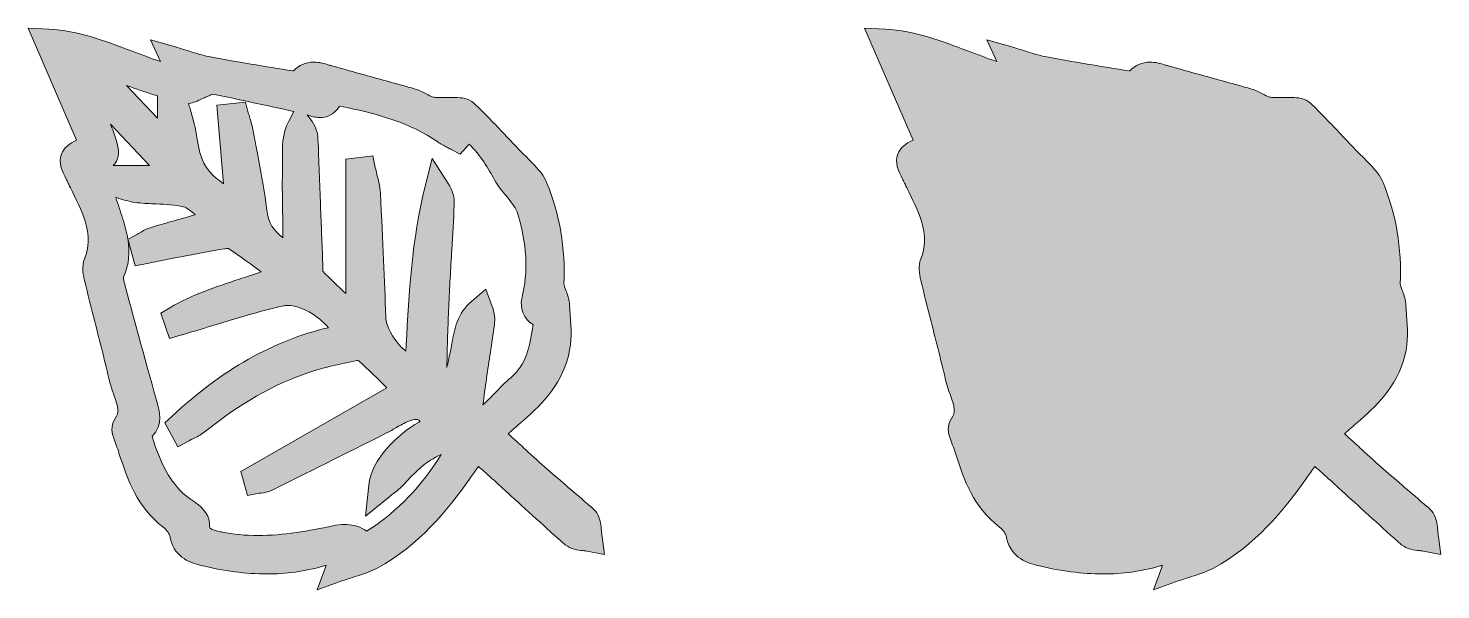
# Model space of a CAD drawing. Header units: inches. Extents: x 792 to 7891, y -1041 to 2748.
# Drawn here: x 5095 to 7284, y -1035 to -165 of the extents above; entities that cross this region are included whole.
import ezdxf

# ---------------------------------------------------------------- set-up
doc = ezdxf.new("R2010")
doc.units = ezdxf.units.IN
doc.header["$MEASUREMENT"] = 0
doc.layers.add('Layer 1', color=7, linetype='Continuous')

# ---------------------------------------------------------------- blocks, each defined once
blk = doc.blocks.new('block 6')
at = {"layer": 'Layer 1', "lineweight": 0}
for points, knots in [([(5984.2, -953.2), (5983.9, -951.1), (5983.7, -948.7), (5983.5, -946.2), (5982.9, -939.1), (5982.2, -930.9), (5979.1, -922.7), (5975.6, -913.4), (5968.4, -907.7), (5963.2, -903.6), (5962.1, -902.7), (5961, -901.8), (5960.2, -901.1), (5949.4, -891.6), (5938.5, -882.3), (5927.9, -873.2), (5906.1, -854.4), (5883.5, -835.1), (5862.5, -815.1), (5856.2, -809.2), (5850.7, -804.3), (5846.2, -800.4), (5844.2, -798.6), (5841.2, -795.9), (5838.7, -793.6), (5843.9, -788.5), (5852.8, -780.9), (5859.9, -774.8), (5859.9, -774.8), (5863.6, -771.7), (5863.6, -771.7), (5891.6, -747.6), (5925, -713.6), (5934, -663.6), (5937.8, -642.6), (5936, -621.6), (5934.3, -601.3), (5934, -598), (5933.7, -594.7), (5933.5, -591.5), (5932.9, -583.5), (5930.2, -576.3), (5928, -570.6), (5926.8, -567.5), (5925, -562.8), (5925.1, -561.2), (5927.7, -506.3), (5918.7, -453.3), (5898.3, -403.6), (5893.9, -392.8), (5886.2, -384.3), (5879.9, -377.4), (5874.7, -371.7), (5869.2, -366.3), (5863.9, -361.2), (5860.2, -357.6), (5856.4, -353.9), (5853, -350.3), (5846.4, -343.4), (5839.8, -336.3), (5833.3, -329.5), (5818.2, -313.2), (5802.5, -296.4), (5785.7, -280.8), (5777.3, -273), (5766.4, -272), (5756.8, -272), (5755.5, -272), (5754.1, -272), (5752.7, -272), (5752.7, -272), (5752.6, -272), (5752.6, -272), (5751.4, -272), (5750.3, -272), (5749.1, -272), (5747.8, -272), (5746.7, -272), (5745.9, -272), (5743.9, -271.8), (5741.8, -271.8), (5739.5, -271.8), (5737.7, -271.8), (5735.8, -271.8), (5734, -271.8), (5734, -271.8), (5733.8, -271.8), (5733.8, -271.8), (5732.3, -271.9), (5730.8, -271.9), (5729.4, -271.9), (5728.1, -271.9), (5724.7, -271.9), (5722.5, -271.3), (5719.4, -270.5), (5715.6, -268.5), (5711.6, -266.4), (5706.4, -263.7), (5700.5, -260.6), (5693.6, -258.6), (5667.8, -251.2), (5641.6, -244), (5616.1, -237), (5599.6, -232.4), (5582.4, -227.7), (5565.6, -222.9), (5564.1, -222.5), (5562.6, -222.1), (5561.1, -221.6), (5554.1, -219.5), (5546.1, -217.1), (5537.4, -217.1), (5525.3, -217.1), (5514.5, -221.9), (5505.9, -230.9), (5505.5, -230.9), (5505.2, -230.9), (5504.9, -230.8), (5462.8, -224), (5418, -216.7), (5374.4, -208.5), (5365.3, -206.8), (5355.9, -203.8), (5345, -200.4), (5339.3, -198.5), (5333.4, -196.7), (5326.9, -194.7), (5326.9, -194.7), (5284.5, -182.4), (5284.5, -182.4), (5284.5, -182.4), (5300.3, -216.3), (5300.3, -216.3), (5284.8, -211.1), (5269.7, -205.3), (5254.9, -199.7), (5214.7, -184.4), (5173.1, -168.5), (5127.3, -166.2), (5127.3, -166.2), (5095.2, -164.6), (5095.2, -164.6), (5095.2, -164.6), (5170.2, -338.2), (5170.2, -338.2), (5158.4, -343.9), (5150.3, -349.6), (5146.5, -359.9), (5141.6, -373.1), (5147.1, -384.3), (5154.7, -399.9), (5155.7, -401.9), (5156.7, -404.1), (5157.9, -406.4), (5159.8, -410.4), (5161.7, -414.3), (5163.6, -418.2), (5181.4, -454.5), (5196.8, -485.8), (5182.3, -522.3), (5177.8, -533.5), (5179.8, -545.4), (5182.3, -555.6), (5187.5, -577), (5193, -598.6), (5198.3, -619.6), (5206.1, -650.3), (5214.2, -682.1), (5221.5, -713.5), (5223.2, -720.6), (5225.7, -727.2), (5228, -733.7), (5234.9, -752.3), (5236.8, -760.3), (5229.8, -770), (5221.7, -781.2), (5225.8, -795.1), (5227.3, -799.1), (5230.2, -807.1), (5233.1, -815.6), (5235.8, -823.8), (5249.5, -864.9), (5263.6, -907.3), (5304, -938.1), (5310.2, -942.9), (5314, -949.1), (5314.3, -951.2), (5319.8, -983.5), (5343.6, -992.9), (5361.1, -997.2), (5398.5, -1006.4), (5432.4, -1010.9), (5464.6, -1010.9), (5494.7, -1010.9), (5524, -1006.9), (5551.7, -998.9), (5553.3, -998.4), (5554.9, -998), (5556.5, -997.6), (5556.5, -997.6), (5542.9, -1035.4), (5542.9, -1035.4), (5542.9, -1035.4), (5582.8, -1021.2), (5582.8, -1021.2), (5589.3, -1018.9), (5595.4, -1017), (5601.2, -1015.1), (5613.9, -1011.1), (5624.8, -1007.6), (5635.6, -1001.8), (5700.4, -966.8), (5744.3, -912.6), (5778.6, -864.1), (5778.6, -864.1), (5780.6, -861.3), (5780.6, -861.3), (5783.9, -856.6), (5789.2, -849.1), (5792.9, -844.5), (5797.8, -848.4), (5805.3, -855.3), (5810.3, -859.8), (5810.3, -859.8), (5810.7, -860.2), (5810.7, -860.2), (5819.5, -868.2), (5828.4, -876.3), (5837.2, -884.4), (5837.2, -884.4), (5837.6, -884.7), (5837.6, -884.7), (5866.7, -911.4), (5896.9, -939), (5927.2, -965.5), (5935.8, -973.1), (5946.6, -974), (5954.4, -974.7), (5956.7, -974.9), (5958.9, -975.1), (5960.4, -975.4), (5960.4, -975.4), (5987.8, -980.9), (5987.8, -980.9), (5987.8, -980.9), (5984.2, -953.2), (5984.2, -953.2)], [0, 0, 0, 0, 1, 1, 1, 2, 2, 2, 3, 3, 3, 4, 4, 4, 5, 5, 5, 6, 6, 6, 7, 7, 7, 8, 8, 8, 9, 9, 9, 10, 10, 10, 11, 11, 11, 12, 12, 12, 13, 13, 13, 14, 14, 14, 15, 15, 15, 16, 16, 16, 17, 17, 17, 18, 18, 18, 19, 19, 19, 20, 20, 20, 21, 21, 21, 22, 22, 22, 23, 23, 23, 24, 24, 24, 25, 25, 25, 26, 26, 26, 27, 27, 27, 28, 28, 28, 29, 29, 29, 30, 30, 30, 31, 31, 31, 32, 32, 32, 33, 33, 33, 34, 34, 34, 35, 35, 35, 36, 36, 36, 37, 37, 37, 38, 38, 38, 39, 39, 39, 40, 40, 40, 41, 41, 41, 42, 42, 42, 43, 43, 43, 44, 44, 44, 45, 45, 45, 46, 46, 46, 47, 47, 47, 48, 48, 48, 49, 49, 49, 50, 50, 50, 51, 51, 51, 52, 52, 52, 53, 53, 53, 54, 54, 54, 55, 55, 55, 56, 56, 56, 57, 57, 57, 58, 58, 58, 59, 59, 59, 60, 60, 60, 61, 61, 61, 62, 62, 62, 63, 63, 63, 64, 64, 64, 65, 65, 65, 66, 66, 66, 67, 67, 67, 68, 68, 68, 69, 69, 69, 70, 70, 70, 71, 71, 71, 72, 72, 72, 73, 73, 73, 74, 74, 74, 75, 75, 75, 76, 76, 76, 77, 77, 77, 78, 78, 78, 79, 79, 79, 80, 80, 80, 81, 81, 81, 82, 82, 82, 82]), ([(5247.6, -253.5), (5249.7, -254.2), (5251.8, -254.9), (5253.9, -255.7), (5267.5, -260.3), (5281.3, -265), (5295.3, -269.5), (5295.3, -269.5), (5295.3, -304.1), (5295.3, -304.1), (5295.3, -304.1), (5247.6, -253.5), (5247.6, -253.5)], [0, 0, 0, 0, 1, 1, 1, 2, 2, 2, 3, 3, 3, 4, 4, 4, 4]), ([(5499, -308.5), (5488.1, -329), (5488.6, -349.6), (5489.1, -367.8), (5489.2, -373.3), (5489.4, -378.5), (5489.2, -383.5), (5488.6, -399.8), (5488.8, -416.2), (5489.1, -432), (5489.2, -439.6), (5489.3, -447.4), (5489.4, -455.1), (5489.4, -466.4), (5489.4, -477.5), (5489.4, -489.4), (5475.4, -477.5), (5467.2, -466.8), (5465.2, -449.5), (5461.6, -417.9), (5455.6, -386.4), (5449.8, -355.9), (5447.7, -345.3), (5445.6, -334.3), (5443.7, -323.6), (5442.4, -316.4), (5440.4, -309.8), (5438.4, -303.4), (5437.6, -300.7), (5436.8, -298.2), (5436.1, -295.6), (5436.1, -295.6), (5431.6, -279.3), (5431.6, -279.3), (5431.6, -279.3), (5387.4, -284), (5387.4, -284), (5387.4, -284), (5397.6, -405.8), (5397.6, -405.8), (5394.1, -403), (5390.7, -400.2), (5387.1, -397.5), (5370, -384.5), (5361.6, -367.4), (5357.1, -336.6), (5354.7, -320.2), (5350.2, -304.6), (5345.9, -289.4), (5345.1, -286.7), (5344.4, -284), (5343.6, -281.3), (5351.4, -280.4), (5358.2, -277.1), (5364.3, -274.1), (5367, -272.8), (5369.5, -271.6), (5371.3, -271), (5374.2, -269.9), (5376.7, -268.7), (5379, -267.6), (5379.4, -267.4), (5380.2, -267.1), (5380.9, -266.7), (5422.8, -275.3), (5465.3, -284.6), (5506.7, -293.8), (5506.7, -293.8), (5499, -308.5), (5499, -308.5)], [0, 0, 0, 0, 1, 1, 1, 2, 2, 2, 3, 3, 3, 4, 4, 4, 5, 5, 5, 6, 6, 6, 7, 7, 7, 8, 8, 8, 9, 9, 9, 10, 10, 10, 11, 11, 11, 12, 12, 12, 13, 13, 13, 14, 14, 14, 15, 15, 15, 16, 16, 16, 17, 17, 17, 18, 18, 18, 19, 19, 19, 20, 20, 20, 21, 21, 21, 22, 22, 22, 23, 23, 23, 23]), ([(5811.1, -667.1), (5811.1, -667.1), (5811.2, -666.8), (5811.2, -666.8), (5813.2, -653), (5815.4, -638.8), (5817.4, -624.7), (5818.7, -615.2), (5817.6, -605.8), (5814, -596), (5814, -596), (5804, -569.2), (5804, -569.2), (5804, -569.2), (5782.3, -587.7), (5782.3, -587.7), (5759.8, -606.7), (5755.3, -632.3), (5751.7, -652.8), (5750.8, -658.3), (5749.9, -663.4), (5748.7, -668.3), (5746.9, -675.7), (5745.4, -683.1), (5743.9, -690.5), (5744.1, -657.1), (5745.4, -624.8), (5746.7, -596.9), (5748, -567.4), (5749.7, -537.3), (5751.4, -508.3), (5751.4, -508.3), (5751.4, -507.9), (5751.4, -507.9), (5752.7, -485.1), (5754.1, -461.6), (5755.2, -438.4), (5755.8, -427.2), (5752.7, -416.1), (5746, -405.6), (5746, -405.6), (5721, -366.4), (5721, -366.4), (5721, -366.4), (5709.7, -411.5), (5709.7, -411.5), (5689.5, -492.3), (5685.1, -575), (5680.7, -654.9), (5680.7, -654.9), (5680.3, -662.2), (5680.2, -665.5), (5675.4, -661.6), (5670.8, -656.9), (5666.7, -651.6), (5656.2, -638.4), (5649.4, -623), (5649, -611.5), (5647.3, -556.2), (5644.7, -497.2), (5640.7, -420.3), (5640.1, -409.9), (5637.7, -400.5), (5635.4, -391.4), (5634.5, -387.6), (5633.6, -384.1), (5632.9, -380.6), (5632.9, -380.6), (5629.1, -362.7), (5629.1, -362.7), (5629.1, -362.7), (5587.3, -367.8), (5587.3, -367.8), (5587.3, -367.8), (5587.3, -576.1), (5587.3, -576.1), (5574.8, -564.4), (5562.9, -553), (5551.7, -541.5), (5551.6, -539.5), (5551.6, -536.7), (5551.6, -535.5), (5551.6, -533.6), (5551.6, -531.5), (5551.5, -529.5), (5550.3, -499.3), (5549.1, -468.9), (5548, -439.5), (5546.8, -405.8), (5545.5, -371), (5544.1, -336.5), (5543.6, -325.4), (5539.7, -315), (5532.5, -305.6), (5532.5, -305.6), (5527.5, -299.1), (5527.5, -299.1), (5530.4, -300.1), (5533.5, -301.1), (5536.8, -301.8), (5540.1, -302.6), (5543.5, -303.1), (5547.2, -303.1), (5556.5, -303.1), (5568.8, -299.8), (5577.5, -285.4), (5637.7, -297.2), (5686.6, -311.2), (5729.5, -340.9), (5734.5, -344.3), (5739.5, -346.9), (5744.3, -349.3), (5746.3, -350.3), (5748.3, -351.4), (5750.3, -352.4), (5750.3, -352.4), (5764.1, -360), (5764.1, -360), (5764.1, -360), (5778.3, -344.4), (5778.3, -344.4), (5795.9, -361.6), (5808, -381.9), (5817.7, -399.9), (5822.7, -409.1), (5829, -416.7), (5835.1, -424), (5838.3, -427.8), (5841.3, -431.4), (5843.9, -435.1), (5843.9, -435.1), (5844.4, -435.8), (5844.4, -435.8), (5847.8, -440.6), (5851.4, -445.5), (5852.6, -449.3), (5867.9, -497.7), (5870.3, -541.8), (5859.8, -584.1), (5856.7, -596.2), (5862.8, -617.7), (5877.2, -624.1), (5877.1, -624.9), (5876.9, -626), (5876.7, -627.3), (5872.2, -658.7), (5866.5, -686.3), (5842.8, -706.5), (5833.8, -714.1), (5825.9, -722.3), (5818.2, -730.3), (5811.9, -736.9), (5805.9, -743.1), (5799.7, -748.7), (5803, -721.5), (5807.1, -693.9), (5811.1, -667.1)], [0, 0, 0, 0, 1, 1, 1, 2, 2, 2, 3, 3, 3, 4, 4, 4, 5, 5, 5, 6, 6, 6, 7, 7, 7, 8, 8, 8, 9, 9, 9, 10, 10, 10, 11, 11, 11, 12, 12, 12, 13, 13, 13, 14, 14, 14, 15, 15, 15, 16, 16, 16, 17, 17, 17, 18, 18, 18, 19, 19, 19, 20, 20, 20, 21, 21, 21, 22, 22, 22, 23, 23, 23, 24, 24, 24, 25, 25, 25, 26, 26, 26, 27, 27, 27, 28, 28, 28, 29, 29, 29, 30, 30, 30, 31, 31, 31, 32, 32, 32, 33, 33, 33, 34, 34, 34, 35, 35, 35, 36, 36, 36, 37, 37, 37, 38, 38, 38, 39, 39, 39, 40, 40, 40, 41, 41, 41, 42, 42, 42, 43, 43, 43, 44, 44, 44, 45, 45, 45, 46, 46, 46, 47, 47, 47, 48, 48, 48, 49, 49, 49, 50, 50, 50, 51, 51, 51, 52, 52, 52, 52]), ([(5227, -377.4), (5229.4, -374.8), (5231.4, -371.7), (5232.9, -368), (5237.8, -355.4), (5233.5, -343.3), (5227.1, -325), (5225.7, -321), (5224.2, -317), (5222.8, -313.1), (5222.8, -313.1), (5283.1, -377.4), (5283.1, -377.4), (5283.1, -377.4), (5227, -377.4), (5227, -377.4)], [0, 0, 0, 0, 1, 1, 1, 2, 2, 2, 3, 3, 3, 4, 4, 4, 5, 5, 5, 5]), ([(5235.7, -428.5), (5244.7, -431.2), (5253.9, -434.1), (5264.1, -435.2), (5274.1, -436.4), (5284, -436.7), (5293.6, -437), (5308.7, -437.6), (5322.9, -438.1), (5335.6, -441.6), (5341.1, -443.1), (5347.4, -448), (5354, -453.8), (5341.7, -457.6), (5329.1, -461.1), (5316.8, -464.5), (5306.4, -467.4), (5295.7, -470.4), (5285.1, -473.6), (5278.3, -475.6), (5272.7, -479), (5268.2, -481.7), (5266.6, -482.7), (5265, -483.7), (5263.6, -484.4), (5263.6, -484.4), (5249.6, -492), (5249.6, -492), (5247.8, -480.5), (5244.7, -469.6), (5241.4, -459.3), (5238, -448.5), (5234.4, -437.7), (5230.7, -427), (5232.3, -427.4), (5234, -428), (5235.7, -428.5)], [0, 0, 0, 0, 1, 1, 1, 2, 2, 2, 3, 3, 3, 4, 4, 4, 5, 5, 5, 6, 6, 6, 7, 7, 7, 8, 8, 8, 9, 9, 9, 10, 10, 10, 11, 11, 11, 12, 12, 12, 12]), ([(5352.7, -899.2), (5317.8, -877.1), (5301.2, -842.7), (5287.2, -797.8), (5304.8, -778.5), (5298.7, -757.6), (5294.5, -743.5), (5294.2, -742.3), (5293.8, -741.1), (5293.5, -739.9), (5274.7, -673.4), (5257.1, -608), (5243.9, -558.5), (5242.8, -554.3), (5242.8, -551.5), (5242.9, -550.5), (5251.9, -530.5), (5252.5, -511.1), (5249.8, -493), (5249.8, -493), (5261.1, -533.1), (5261.1, -533.1), (5261.1, -533.1), (5279.3, -529.4), (5279.3, -529.4), (5283.8, -528.5), (5288.3, -527.6), (5292.9, -526.6), (5292.9, -526.6), (5293, -526.6), (5293, -526.6), (5302.7, -524.6), (5312.8, -522.6), (5322.7, -520.7), (5322.7, -520.7), (5334.2, -518.5), (5334.2, -518.5), (5355.7, -514.4), (5378, -510.2), (5399.8, -506.6), (5401, -506.4), (5402.3, -506.3), (5403.5, -506.3), (5404.3, -506.3), (5404.9, -506.4), (5405.3, -506.4), (5424, -518.9), (5440.7, -530.7), (5456, -542.4), (5444.6, -546.4), (5433.3, -550.1), (5422.1, -553.7), (5386.1, -565.6), (5348.8, -577.8), (5314.7, -598), (5314.7, -598), (5300.7, -606.3), (5300.7, -606.3), (5300.7, -606.3), (5314.2, -645.9), (5314.2, -645.9), (5314.2, -645.9), (5332.7, -640.3), (5332.7, -640.3), (5334.7, -639.7), (5336.7, -639.1), (5338.7, -638.5), (5342.7, -637.2), (5346.9, -635.9), (5351, -634.7), (5365.3, -630.6), (5379.6, -626.2), (5393.5, -622), (5425.6, -612.2), (5458.7, -602), (5491.5, -595), (5493.4, -594.6), (5495.5, -594.4), (5497.7, -594.4), (5517.2, -594.4), (5544, -609.8), (5560.3, -629), (5475, -649), (5395.7, -694), (5318.2, -766), (5318.2, -766), (5306.9, -776.4), (5306.9, -776.4), (5306.9, -776.4), (5326.7, -813.7), (5326.7, -813.7), (5326.7, -813.7), (5344.4, -804.2), (5344.4, -804.2), (5346.1, -803.3), (5348.1, -802.3), (5350.2, -801.3), (5355.8, -798.7), (5362.1, -795.7), (5368, -791), (5424.1, -746.2), (5475.1, -716.9), (5528.5, -698.9), (5552.8, -690.6), (5579.1, -685.1), (5604.5, -679.7), (5605.3, -679.7), (5606.6, -680.2), (5607.3, -680.5), (5622, -693.9), (5636.5, -708.2), (5650.5, -722), (5650.5, -722), (5424.8, -852), (5424.8, -852), (5424.8, -852), (5435, -889.1), (5435, -889.1), (5435, -889.1), (5453, -885.8), (5453, -885.8), (5453.8, -885.7), (5455, -885.5), (5456.2, -885.4), (5460.5, -884.9), (5466.4, -884.3), (5472.3, -881.3), (5526.1, -854.6), (5582.6, -826.3), (5650.3, -792.2), (5655.4, -789.7), (5660.2, -786.9), (5664.8, -784.2), (5671.6, -780.3), (5678.1, -776.5), (5684.4, -774.1), (5689, -772.4), (5693.8, -771.3), (5697, -771.3), (5697.8, -771.3), (5698.3, -771.4), (5698.5, -771.4), (5699.5, -771.9), (5700.8, -772.9), (5702.2, -774.2), (5701.6, -774.6), (5701.1, -775), (5700.6, -775.3), (5667.1, -795), (5626.6, -832.5), (5622.6, -873.2), (5622.6, -873.2), (5617.7, -921.4), (5617.7, -921.4), (5617.7, -921.4), (5655.2, -890.7), (5655.2, -890.7), (5657, -889.2), (5659, -887.7), (5661.1, -886.1), (5666.4, -882.1), (5672.3, -877.6), (5677.6, -871.7), (5693.8, -853.5), (5711.9, -835.6), (5734.7, -825.8), (5705.1, -874.3), (5667.7, -913.4), (5623.2, -942.2), (5621.2, -943.5), (5620.1, -944.1), (5619.6, -944.3), (5619.1, -944.1), (5618.1, -943.7), (5616.6, -942.6), (5606.5, -935.8), (5593.9, -934.3), (5585.2, -934.3), (5579.2, -934.3), (5573, -935), (5567.2, -936.2), (5530.2, -944.1), (5490.6, -951.3), (5451.4, -951.3), (5431.3, -951.3), (5412.8, -949.5), (5394.7, -945.7), (5394.7, -945.7), (5393.2, -945.4), (5393.2, -945.4), (5386.8, -944), (5379.8, -942.5), (5377.3, -940.6), (5377, -940.3), (5376, -939.5), (5376.2, -934), (5376.9, -916), (5358.4, -902.8), (5352.7, -899.2)], [0, 0, 0, 0, 1, 1, 1, 2, 2, 2, 3, 3, 3, 4, 4, 4, 5, 5, 5, 6, 6, 6, 7, 7, 7, 8, 8, 8, 9, 9, 9, 10, 10, 10, 11, 11, 11, 12, 12, 12, 13, 13, 13, 14, 14, 14, 15, 15, 15, 16, 16, 16, 17, 17, 17, 18, 18, 18, 19, 19, 19, 20, 20, 20, 21, 21, 21, 22, 22, 22, 23, 23, 23, 24, 24, 24, 25, 25, 25, 26, 26, 26, 27, 27, 27, 28, 28, 28, 29, 29, 29, 30, 30, 30, 31, 31, 31, 32, 32, 32, 33, 33, 33, 34, 34, 34, 35, 35, 35, 36, 36, 36, 37, 37, 37, 38, 38, 38, 39, 39, 39, 40, 40, 40, 41, 41, 41, 42, 42, 42, 43, 43, 43, 44, 44, 44, 45, 45, 45, 46, 46, 46, 47, 47, 47, 48, 48, 48, 49, 49, 49, 50, 50, 50, 51, 51, 51, 52, 52, 52, 53, 53, 53, 54, 54, 54, 55, 55, 55, 56, 56, 56, 57, 57, 57, 58, 58, 58, 59, 59, 59, 60, 60, 60, 61, 61, 61, 62, 62, 62, 63, 63, 63, 64, 64, 64, 65, 65, 65, 66, 66, 66, 66])]:
    blk.add_open_spline(points, degree=3, knots=knots, dxfattribs=at)

msp = doc.modelspace()

# ---------------------------------------------------------------- hatches: boundary and pattern name
at = {"layer": 'Layer 1', "true_color": 0xcd7e2e}
h = msp.add_hatch(color=32, dxfattribs=at)
h.dxf.hatch_style = 2
edge = h.paths.add_edge_path()
edge.add_spline(control_points=[(5984.2, -953.2), (5983.9, -951.1), (5983.7, -948.7), (5983.5, -946.2), (5982.9, -939.1), (5982.2, -930.9), (5979.1, -922.7), (5975.6, -913.4), (5968.4, -907.7), (5963.2, -903.6), (5962.1, -902.7), (5961, -901.8), (5960.2, -901.1), (5949.4, -891.6), (5938.5, -882.3), (5927.9, -873.2), (5906.1, -854.4), (5883.5, -835.1), (5862.5, -815.1), (5856.2, -809.2), (5850.7, -804.3), (5846.2, -800.4), (5844.2, -798.6), (5841.2, -795.9), (5838.7, -793.6), (5843.9, -788.5), (5852.8, -780.9), (5859.9, -774.8), (5859.9, -774.8), (5863.6, -771.7), (5863.6, -771.7), (5891.6, -747.6), (5925, -713.6), (5934, -663.6), (5937.8, -642.6), (5936, -621.6), (5934.3, -601.3), (5934, -598), (5933.7, -594.7), (5933.5, -591.5), (5932.9, -583.5), (5930.2, -576.3), (5928, -570.6), (5926.8, -567.5), (5925, -562.8), (5925.1, -561.2), (5927.7, -506.3), (5918.7, -453.3), (5898.3, -403.6), (5893.9, -392.8), (5886.2, -384.3), (5879.9, -377.4), (5874.7, -371.7), (5869.2, -366.3), (5863.9, -361.2), (5860.2, -357.6), (5856.4, -353.9), (5853, -350.3), (5846.4, -343.4), (5839.8, -336.3), (5833.3, -329.5), (5818.2, -313.2), (5802.5, -296.4), (5785.7, -280.8), (5777.3, -273), (5766.4, -272), (5756.8, -272), (5755.5, -272), (5754.1, -272), (5752.7, -272), (5752.7, -272), (5752.6, -272), (5752.6, -272), (5751.4, -272), (5750.3, -272), (5749.1, -272), (5747.8, -272), (5746.7, -272), (5745.9, -272), (5743.9, -271.8), (5741.8, -271.8), (5739.5, -271.8), (5737.7, -271.8), (5735.8, -271.8), (5734, -271.8), (5734, -271.8), (5733.8, -271.8), (5733.8, -271.8), (5732.3, -271.9), (5730.8, -271.9), (5729.4, -271.9), (5728.1, -271.9), (5724.7, -271.9), (5722.5, -271.3), (5719.4, -270.5), (5715.6, -268.5), (5711.6, -266.4), (5706.4, -263.7), (5700.5, -260.6), (5693.6, -258.6), (5667.8, -251.2), (5641.6, -244), (5616.1, -237), (5599.6, -232.4), (5582.4, -227.7), (5565.6, -222.9), (5564.1, -222.5), (5562.6, -222.1), (5561.1, -221.6), (5554.1, -219.5), (5546.1, -217.1), (5537.4, -217.1), (5525.3, -217.1), (5514.5, -221.9), (5505.9, -230.9), (5505.5, -230.9), (5505.2, -230.9), (5504.9, -230.8), (5462.8, -224), (5418, -216.7), (5374.4, -208.5), (5365.3, -206.8), (5355.9, -203.8), (5345, -200.4), (5339.3, -198.5), (5333.4, -196.7), (5326.9, -194.7), (5326.9, -194.7), (5284.5, -182.4), (5284.5, -182.4), (5284.5, -182.4), (5300.3, -216.3), (5300.3, -216.3), (5284.8, -211.1), (5269.7, -205.3), (5254.9, -199.7), (5214.7, -184.4), (5173.1, -168.5), (5127.3, -166.2), (5127.3, -166.2), (5095.2, -164.6), (5095.2, -164.6), (5095.2, -164.6), (5170.2, -338.2), (5170.2, -338.2), (5158.4, -343.9), (5150.3, -349.6), (5146.5, -359.9), (5141.6, -373.1), (5147.1, -384.3), (5154.7, -399.9), (5155.7, -401.9), (5156.7, -404.1), (5157.9, -406.4), (5159.8, -410.4), (5161.7, -414.3), (5163.6, -418.2), (5181.4, -454.5), (5196.8, -485.8), (5182.3, -522.3), (5177.8, -533.5), (5179.8, -545.4), (5182.3, -555.6), (5187.5, -577), (5193, -598.6), (5198.3, -619.6), (5206.1, -650.3), (5214.2, -682.1), (5221.5, -713.5), (5223.2, -720.6), (5225.7, -727.2), (5228, -733.7), (5234.9, -752.3), (5236.8, -760.3), (5229.8, -770), (5221.7, -781.2), (5225.8, -795.1), (5227.3, -799.1), (5230.2, -807.1), (5233.1, -815.6), (5235.8, -823.8), (5249.5, -864.9), (5263.6, -907.3), (5304, -938.1), (5310.2, -942.9), (5314, -949.1), (5314.3, -951.2), (5319.8, -983.5), (5343.6, -992.9), (5361.1, -997.2), (5398.5, -1006.4), (5432.4, -1010.9), (5464.6, -1010.9), (5494.7, -1010.9), (5524, -1006.9), (5551.7, -998.9), (5553.3, -998.4), (5554.9, -998), (5556.5, -997.6), (5556.5, -997.6), (5542.9, -1035.4), (5542.9, -1035.4), (5542.9, -1035.4), (5582.8, -1021.2), (5582.8, -1021.2), (5589.3, -1018.9), (5595.4, -1017), (5601.2, -1015.1), (5613.9, -1011.1), (5624.8, -1007.6), (5635.6, -1001.8), (5700.4, -966.8), (5744.3, -912.6), (5778.6, -864.1), (5778.6, -864.1), (5780.6, -861.3), (5780.6, -861.3), (5783.9, -856.6), (5789.2, -849.1), (5792.9, -844.5), (5797.8, -848.4), (5805.3, -855.3), (5810.3, -859.8), (5810.3, -859.8), (5810.7, -860.2), (5810.7, -860.2), (5819.5, -868.2), (5828.4, -876.3), (5837.2, -884.4), (5837.2, -884.4), (5837.6, -884.7), (5837.6, -884.7), (5866.7, -911.4), (5896.9, -939), (5927.2, -965.5), (5935.8, -973.1), (5946.6, -974), (5954.4, -974.7), (5956.7, -974.9), (5958.9, -975.1), (5960.4, -975.4), (5960.4, -975.4), (5987.8, -980.9), (5987.8, -980.9), (5987.8, -980.9), (5984.2, -953.2), (5984.2, -953.2)], knot_values=[0, 0, 0, 0, 1, 1, 1, 2, 2, 2, 3, 3, 3, 4, 4, 4, 5, 5, 5, 6, 6, 6, 7, 7, 7, 8, 8, 8, 9, 9, 9, 10, 10, 10, 11, 11, 11, 12, 12, 12, 13, 13, 13, 14, 14, 14, 15, 15, 15, 16, 16, 16, 17, 17, 17, 18, 18, 18, 19, 19, 19, 20, 20, 20, 21, 21, 21, 22, 22, 22, 23, 23, 23, 24, 24, 24, 25, 25, 25, 26, 26, 26, 27, 27, 27, 28, 28, 28, 29, 29, 29, 30, 30, 30, 31, 31, 31, 32, 32, 32, 33, 33, 33, 34, 34, 34, 35, 35, 35, 36, 36, 36, 37, 37, 37, 38, 38, 38, 39, 39, 39, 40, 40, 40, 41, 41, 41, 42, 42, 42, 43, 43, 43, 44, 44, 44, 45, 45, 45, 46, 46, 46, 47, 47, 47, 48, 48, 48, 49, 49, 49, 50, 50, 50, 51, 51, 51, 52, 52, 52, 53, 53, 53, 54, 54, 54, 55, 55, 55, 56, 56, 56, 57, 57, 57, 58, 58, 58, 59, 59, 59, 60, 60, 60, 61, 61, 61, 62, 62, 62, 63, 63, 63, 64, 64, 64, 65, 65, 65, 66, 66, 66, 67, 67, 67, 68, 68, 68, 69, 69, 69, 70, 70, 70, 71, 71, 71, 72, 72, 72, 73, 73, 73, 74, 74, 74, 75, 75, 75, 76, 76, 76, 77, 77, 77, 78, 78, 78, 79, 79, 79, 80, 80, 80, 81, 81, 81, 82, 82, 82, 82], degree=3, periodic=1)
edge = h.paths.add_edge_path()
edge.add_spline(control_points=[(5247.6, -253.5), (5249.7, -254.2), (5251.8, -254.9), (5253.9, -255.7), (5267.5, -260.3), (5281.3, -265), (5295.3, -269.5), (5295.3, -269.5), (5295.3, -304.1), (5295.3, -304.1), (5295.3, -304.1), (5247.6, -253.5), (5247.6, -253.5)], knot_values=[0, 0, 0, 0, 1, 1, 1, 2, 2, 2, 3, 3, 3, 4, 4, 4, 4], degree=3, periodic=1)
edge = h.paths.add_edge_path()
edge.add_spline(control_points=[(5811.1, -667.1), (5811.1, -667.1), (5811.2, -666.8), (5811.2, -666.8), (5813.2, -653), (5815.4, -638.8), (5817.4, -624.7), (5818.7, -615.2), (5817.6, -605.8), (5814, -596), (5814, -596), (5804, -569.2), (5804, -569.2), (5804, -569.2), (5782.3, -587.7), (5782.3, -587.7), (5759.8, -606.7), (5755.3, -632.3), (5751.7, -652.8), (5750.8, -658.3), (5749.9, -663.4), (5748.7, -668.3), (5746.9, -675.7), (5745.4, -683.1), (5743.9, -690.5), (5744.1, -657.1), (5745.4, -624.8), (5746.7, -596.9), (5748, -567.4), (5749.7, -537.3), (5751.4, -508.3), (5751.4, -508.3), (5751.4, -507.9), (5751.4, -507.9), (5752.7, -485.1), (5754.1, -461.6), (5755.2, -438.4), (5755.8, -427.2), (5752.7, -416.1), (5746, -405.6), (5746, -405.6), (5721, -366.4), (5721, -366.4), (5721, -366.4), (5709.7, -411.5), (5709.7, -411.5), (5689.5, -492.3), (5685.1, -575), (5680.7, -654.9), (5680.7, -654.9), (5680.3, -662.2), (5680.2, -665.5), (5675.4, -661.6), (5670.8, -656.9), (5666.7, -651.6), (5656.2, -638.4), (5649.4, -623), (5649, -611.5), (5647.3, -556.2), (5644.7, -497.2), (5640.7, -420.3), (5640.1, -409.9), (5637.7, -400.5), (5635.4, -391.4), (5634.5, -387.6), (5633.6, -384.1), (5632.9, -380.6), (5632.9, -380.6), (5629.1, -362.7), (5629.1, -362.7), (5629.1, -362.7), (5587.3, -367.8), (5587.3, -367.8), (5587.3, -367.8), (5587.3, -576.1), (5587.3, -576.1), (5574.8, -564.4), (5562.9, -553), (5551.7, -541.5), (5551.6, -539.5), (5551.6, -536.7), (5551.6, -535.5), (5551.6, -533.6), (5551.6, -531.5), (5551.5, -529.5), (5550.3, -499.3), (5549.1, -468.9), (5548, -439.5), (5546.8, -405.8), (5545.5, -371), (5544.1, -336.5), (5543.6, -325.4), (5539.7, -315), (5532.5, -305.6), (5532.5, -305.6), (5527.5, -299.1), (5527.5, -299.1), (5530.4, -300.1), (5533.5, -301.1), (5536.8, -301.8), (5540.1, -302.6), (5543.5, -303.1), (5547.2, -303.1), (5556.5, -303.1), (5568.8, -299.8), (5577.5, -285.4), (5637.7, -297.2), (5686.6, -311.2), (5729.5, -340.9), (5734.5, -344.3), (5739.5, -346.9), (5744.3, -349.3), (5746.3, -350.3), (5748.3, -351.4), (5750.3, -352.4), (5750.3, -352.4), (5764.1, -360), (5764.1, -360), (5764.1, -360), (5778.3, -344.4), (5778.3, -344.4), (5795.9, -361.6), (5808, -381.9), (5817.7, -399.9), (5822.7, -409.1), (5829, -416.7), (5835.1, -424), (5838.3, -427.8), (5841.3, -431.4), (5843.9, -435.1), (5843.9, -435.1), (5844.4, -435.8), (5844.4, -435.8), (5847.8, -440.6), (5851.4, -445.5), (5852.6, -449.3), (5867.9, -497.7), (5870.3, -541.8), (5859.8, -584.1), (5856.7, -596.2), (5862.8, -617.7), (5877.2, -624.1), (5877.1, -624.9), (5876.9, -626), (5876.7, -627.3), (5872.2, -658.7), (5866.5, -686.3), (5842.8, -706.5), (5833.8, -714.1), (5825.9, -722.3), (5818.2, -730.3), (5811.9, -736.9), (5805.9, -743.1), (5799.7, -748.7), (5803, -721.5), (5807.1, -693.9), (5811.1, -667.1)], knot_values=[0, 0, 0, 0, 1, 1, 1, 2, 2, 2, 3, 3, 3, 4, 4, 4, 5, 5, 5, 6, 6, 6, 7, 7, 7, 8, 8, 8, 9, 9, 9, 10, 10, 10, 11, 11, 11, 12, 12, 12, 13, 13, 13, 14, 14, 14, 15, 15, 15, 16, 16, 16, 17, 17, 17, 18, 18, 18, 19, 19, 19, 20, 20, 20, 21, 21, 21, 22, 22, 22, 23, 23, 23, 24, 24, 24, 25, 25, 25, 26, 26, 26, 27, 27, 27, 28, 28, 28, 29, 29, 29, 30, 30, 30, 31, 31, 31, 32, 32, 32, 33, 33, 33, 34, 34, 34, 35, 35, 35, 36, 36, 36, 37, 37, 37, 38, 38, 38, 39, 39, 39, 40, 40, 40, 41, 41, 41, 42, 42, 42, 43, 43, 43, 44, 44, 44, 45, 45, 45, 46, 46, 46, 47, 47, 47, 48, 48, 48, 49, 49, 49, 50, 50, 50, 51, 51, 51, 52, 52, 52, 52], degree=3, periodic=1)
edge = h.paths.add_edge_path()
edge.add_spline(control_points=[(5352.7, -899.2), (5317.8, -877.1), (5301.2, -842.7), (5287.2, -797.8), (5304.8, -778.5), (5298.7, -757.6), (5294.5, -743.5), (5294.2, -742.3), (5293.8, -741.1), (5293.5, -739.9), (5274.7, -673.4), (5257.1, -608), (5243.9, -558.5), (5242.8, -554.3), (5242.8, -551.5), (5242.9, -550.5), (5251.9, -530.5), (5252.5, -511.1), (5249.8, -493), (5249.8, -493), (5261.1, -533.1), (5261.1, -533.1), (5261.1, -533.1), (5279.3, -529.4), (5279.3, -529.4), (5283.8, -528.5), (5288.3, -527.6), (5292.9, -526.6), (5292.9, -526.6), (5293, -526.6), (5293, -526.6), (5302.7, -524.6), (5312.8, -522.6), (5322.7, -520.7), (5322.7, -520.7), (5334.2, -518.5), (5334.2, -518.5), (5355.7, -514.4), (5378, -510.2), (5399.8, -506.6), (5401, -506.4), (5402.3, -506.3), (5403.5, -506.3), (5404.3, -506.3), (5404.9, -506.4), (5405.3, -506.4), (5424, -518.9), (5440.7, -530.7), (5456, -542.4), (5444.6, -546.4), (5433.3, -550.1), (5422.1, -553.7), (5386.1, -565.6), (5348.8, -577.8), (5314.7, -598), (5314.7, -598), (5300.7, -606.3), (5300.7, -606.3), (5300.7, -606.3), (5314.2, -645.9), (5314.2, -645.9), (5314.2, -645.9), (5332.7, -640.3), (5332.7, -640.3), (5334.7, -639.7), (5336.7, -639.1), (5338.7, -638.5), (5342.7, -637.2), (5346.9, -635.9), (5351, -634.7), (5365.3, -630.6), (5379.6, -626.2), (5393.5, -622), (5425.6, -612.2), (5458.7, -602), (5491.5, -595), (5493.4, -594.6), (5495.5, -594.4), (5497.7, -594.4), (5517.2, -594.4), (5544, -609.8), (5560.3, -629), (5475, -649), (5395.7, -694), (5318.2, -766), (5318.2, -766), (5306.9, -776.4), (5306.9, -776.4), (5306.9, -776.4), (5326.7, -813.7), (5326.7, -813.7), (5326.7, -813.7), (5344.4, -804.2), (5344.4, -804.2), (5346.1, -803.3), (5348.1, -802.3), (5350.2, -801.3), (5355.8, -798.7), (5362.1, -795.7), (5368, -791), (5424.1, -746.2), (5475.1, -716.9), (5528.5, -698.9), (5552.8, -690.6), (5579.1, -685.1), (5604.5, -679.7), (5605.3, -679.7), (5606.6, -680.2), (5607.3, -680.5), (5622, -693.9), (5636.5, -708.2), (5650.5, -722), (5650.5, -722), (5424.8, -852), (5424.8, -852), (5424.8, -852), (5435, -889.1), (5435, -889.1), (5435, -889.1), (5453, -885.8), (5453, -885.8), (5453.8, -885.7), (5455, -885.5), (5456.2, -885.4), (5460.5, -884.9), (5466.4, -884.3), (5472.3, -881.3), (5526.1, -854.6), (5582.6, -826.3), (5650.3, -792.2), (5655.4, -789.7), (5660.2, -786.9), (5664.8, -784.2), (5671.6, -780.3), (5678.1, -776.5), (5684.4, -774.1), (5689, -772.4), (5693.8, -771.3), (5697, -771.3), (5697.8, -771.3), (5698.3, -771.4), (5698.5, -771.4), (5699.5, -771.9), (5700.8, -772.9), (5702.2, -774.2), (5701.6, -774.6), (5701.1, -775), (5700.6, -775.3), (5667.1, -795), (5626.6, -832.5), (5622.6, -873.2), (5622.6, -873.2), (5617.7, -921.4), (5617.7, -921.4), (5617.7, -921.4), (5655.2, -890.7), (5655.2, -890.7), (5657, -889.2), (5659, -887.7), (5661.1, -886.1), (5666.4, -882.1), (5672.3, -877.6), (5677.6, -871.7), (5693.8, -853.5), (5711.9, -835.6), (5734.7, -825.8), (5705.1, -874.3), (5667.7, -913.4), (5623.2, -942.2), (5621.2, -943.5), (5620.1, -944.1), (5619.6, -944.3), (5619.1, -944.1), (5618.1, -943.7), (5616.6, -942.6), (5606.5, -935.8), (5593.9, -934.3), (5585.2, -934.3), (5579.2, -934.3), (5573, -935), (5567.2, -936.2), (5530.2, -944.1), (5490.6, -951.3), (5451.4, -951.3), (5431.3, -951.3), (5412.8, -949.5), (5394.7, -945.7), (5394.7, -945.7), (5393.2, -945.4), (5393.2, -945.4), (5386.8, -944), (5379.8, -942.5), (5377.3, -940.6), (5377, -940.3), (5376, -939.5), (5376.2, -934), (5376.9, -916), (5358.4, -902.8), (5352.7, -899.2)], knot_values=[0, 0, 0, 0, 1, 1, 1, 2, 2, 2, 3, 3, 3, 4, 4, 4, 5, 5, 5, 6, 6, 6, 7, 7, 7, 8, 8, 8, 9, 9, 9, 10, 10, 10, 11, 11, 11, 12, 12, 12, 13, 13, 13, 14, 14, 14, 15, 15, 15, 16, 16, 16, 17, 17, 17, 18, 18, 18, 19, 19, 19, 20, 20, 20, 21, 21, 21, 22, 22, 22, 23, 23, 23, 24, 24, 24, 25, 25, 25, 26, 26, 26, 27, 27, 27, 28, 28, 28, 29, 29, 29, 30, 30, 30, 31, 31, 31, 32, 32, 32, 33, 33, 33, 34, 34, 34, 35, 35, 35, 36, 36, 36, 37, 37, 37, 38, 38, 38, 39, 39, 39, 40, 40, 40, 41, 41, 41, 42, 42, 42, 43, 43, 43, 44, 44, 44, 45, 45, 45, 46, 46, 46, 47, 47, 47, 48, 48, 48, 49, 49, 49, 50, 50, 50, 51, 51, 51, 52, 52, 52, 53, 53, 53, 54, 54, 54, 55, 55, 55, 56, 56, 56, 57, 57, 57, 58, 58, 58, 59, 59, 59, 60, 60, 60, 61, 61, 61, 62, 62, 62, 63, 63, 63, 64, 64, 64, 65, 65, 65, 66, 66, 66, 66], degree=3, periodic=1)
edge = h.paths.add_edge_path()
edge.add_spline(control_points=[(5499, -308.5), (5488.1, -329), (5488.6, -349.6), (5489.1, -367.8), (5489.2, -373.3), (5489.4, -378.5), (5489.2, -383.5), (5488.6, -399.8), (5488.8, -416.2), (5489.1, -432), (5489.2, -439.6), (5489.3, -447.4), (5489.4, -455.1), (5489.4, -466.4), (5489.4, -477.5), (5489.4, -489.4), (5475.4, -477.5), (5467.2, -466.8), (5465.2, -449.5), (5461.6, -417.9), (5455.6, -386.4), (5449.8, -355.9), (5447.7, -345.3), (5445.6, -334.3), (5443.7, -323.6), (5442.4, -316.4), (5440.4, -309.8), (5438.4, -303.4), (5437.6, -300.7), (5436.8, -298.2), (5436.1, -295.6), (5436.1, -295.6), (5431.6, -279.3), (5431.6, -279.3), (5431.6, -279.3), (5387.4, -284), (5387.4, -284), (5387.4, -284), (5397.6, -405.8), (5397.6, -405.8), (5394.1, -403), (5390.7, -400.2), (5387.1, -397.5), (5370, -384.5), (5361.6, -367.4), (5357.1, -336.6), (5354.7, -320.2), (5350.2, -304.6), (5345.9, -289.4), (5345.1, -286.7), (5344.4, -284), (5343.6, -281.3), (5351.4, -280.4), (5358.2, -277.1), (5364.3, -274.1), (5367, -272.8), (5369.5, -271.6), (5371.3, -271), (5374.2, -269.9), (5376.7, -268.7), (5379, -267.6), (5379.4, -267.4), (5380.2, -267.1), (5380.9, -266.7), (5422.8, -275.3), (5465.3, -284.6), (5506.7, -293.8), (5506.7, -293.8), (5499, -308.5), (5499, -308.5)], knot_values=[0, 0, 0, 0, 1, 1, 1, 2, 2, 2, 3, 3, 3, 4, 4, 4, 5, 5, 5, 6, 6, 6, 7, 7, 7, 8, 8, 8, 9, 9, 9, 10, 10, 10, 11, 11, 11, 12, 12, 12, 13, 13, 13, 14, 14, 14, 15, 15, 15, 16, 16, 16, 17, 17, 17, 18, 18, 18, 19, 19, 19, 20, 20, 20, 21, 21, 21, 22, 22, 22, 23, 23, 23, 23], degree=3, periodic=1)
edge = h.paths.add_edge_path()
edge.add_spline(control_points=[(5227, -377.4), (5229.4, -374.8), (5231.4, -371.7), (5232.9, -368), (5237.8, -355.4), (5233.5, -343.3), (5227.1, -325), (5225.7, -321), (5224.2, -317), (5222.8, -313.1), (5222.8, -313.1), (5283.1, -377.4), (5283.1, -377.4), (5283.1, -377.4), (5227, -377.4), (5227, -377.4)], knot_values=[0, 0, 0, 0, 1, 1, 1, 2, 2, 2, 3, 3, 3, 4, 4, 4, 5, 5, 5, 5], degree=3, periodic=1)
edge = h.paths.add_edge_path()
edge.add_spline(control_points=[(5235.7, -428.5), (5244.7, -431.2), (5253.9, -434.1), (5264.1, -435.2), (5274.1, -436.4), (5284, -436.7), (5293.6, -437), (5308.7, -437.6), (5322.9, -438.1), (5335.6, -441.6), (5341.1, -443.1), (5347.4, -448), (5354, -453.8), (5341.7, -457.6), (5329.1, -461.1), (5316.8, -464.5), (5306.4, -467.4), (5295.7, -470.4), (5285.1, -473.6), (5278.3, -475.6), (5272.7, -479), (5268.2, -481.7), (5266.6, -482.7), (5265, -483.7), (5263.6, -484.4), (5263.6, -484.4), (5249.6, -492), (5249.6, -492), (5247.8, -480.5), (5244.7, -469.6), (5241.4, -459.3), (5238, -448.5), (5234.4, -437.7), (5230.7, -427), (5232.3, -427.4), (5234, -428), (5235.7, -428.5)], knot_values=[0, 0, 0, 0, 1, 1, 1, 2, 2, 2, 3, 3, 3, 4, 4, 4, 5, 5, 5, 6, 6, 6, 7, 7, 7, 8, 8, 8, 9, 9, 9, 10, 10, 10, 11, 11, 11, 12, 12, 12, 12], degree=3, periodic=1)
at = {"layer": 'Layer 1', "true_color": 0x5c7031}
h = msp.add_hatch(color=77, dxfattribs=at)
h.dxf.hatch_style = 2
edge = h.paths.add_edge_path()
edge.add_spline(control_points=[(7283.5, -980.9), (7283.5, -980.9), (7256.1, -975.4), (7256.1, -975.4), (7254.6, -975.1), (7252.5, -974.9), (7250.1, -974.7), (7242.3, -974), (7231.5, -973.1), (7222.9, -965.5), (7192.6, -939), (7162.5, -911.4), (7133.3, -884.7), (7133.3, -884.7), (7133, -884.4), (7133, -884.4), (7124.1, -876.3), (7115.3, -868.2), (7106.4, -860.2), (7106.4, -860.2), (7106.1, -859.8), (7106.1, -859.8), (7101, -855.3), (7093.5, -848.4), (7088.6, -844.5), (7084.9, -849.1), (7079.6, -856.6), (7076.3, -861.3), (7076.3, -861.3), (7074.3, -864.1), (7074.3, -864.1), (7040, -912.6), (6996.2, -966.8), (6931.4, -1001.8), (6920.5, -1007.6), (6909.6, -1011.1), (6897, -1015.1), (6891.1, -1017), (6885, -1018.9), (6878.5, -1021.2), (6878.5, -1021.2), (6838.6, -1035.4), (6838.6, -1035.4), (6838.6, -1035.4), (6852.3, -997.6), (6852.3, -997.6), (6850.6, -998), (6849, -998.4), (6847.4, -998.9), (6819.7, -1006.9), (6790.5, -1010.9), (6760.4, -1010.9), (6728.1, -1010.9), (6694.2, -1006.4), (6656.8, -997.2), (6639.4, -992.9), (6615.6, -983.5), (6610.1, -951.2), (6609.7, -949.1), (6605.9, -942.9), (6599.7, -938.1), (6559.4, -907.3), (6545.2, -864.9), (6531.5, -823.8), (6528.8, -815.6), (6526, -807.1), (6523, -799.1), (6521.5, -795.1), (6517.4, -781.2), (6525.5, -770), (6532.6, -760.3), (6530.6, -752.3), (6523.8, -733.7), (6521.4, -727.2), (6519, -720.6), (6517.3, -713.5), (6509.9, -682.1), (6501.8, -650.3), (6494, -619.6), (6488.7, -598.6), (6483.2, -577), (6478, -555.6), (6475.5, -545.4), (6473.6, -533.5), (6478, -522.3), (6492.6, -485.8), (6477.2, -454.5), (6459.4, -418.2), (6457.4, -414.3), (6455.5, -410.4), (6453.6, -406.4), (6452.5, -404.1), (6451.4, -401.9), (6450.4, -399.9), (6442.8, -384.3), (6437.3, -373.1), (6442.2, -359.9), (6446, -349.6), (6454.1, -343.9), (6466, -338.2), (6466, -338.2), (6390.9, -164.6), (6390.9, -164.6), (6390.9, -164.6), (6423.1, -166.2), (6423.1, -166.2), (6468.9, -168.5), (6510.4, -184.4), (6550.6, -199.7), (6565.4, -205.3), (6580.6, -211.1), (6596, -216.3), (6596, -216.3), (6580.2, -182.4), (6580.2, -182.4), (6580.2, -182.4), (6622.6, -194.7), (6622.6, -194.7), (6629.2, -196.7), (6635.1, -198.5), (6640.8, -200.4), (6651.6, -203.8), (6661, -206.8), (6670.2, -208.5), (6713.7, -216.7), (6758.5, -224), (6800.6, -230.8), (6800.9, -230.9), (6801.3, -230.9), (6801.6, -230.9), (6810.2, -221.9), (6821, -217.1), (6833.1, -217.1), (6841.9, -217.1), (6849.8, -219.5), (6856.8, -221.6), (6858.3, -222.1), (6859.8, -222.5), (6861.3, -222.9), (6878.2, -227.7), (6895.3, -232.4), (6911.9, -237), (6937.3, -244), (6963.6, -251.2), (6989.4, -258.6), (6996.2, -260.6), (7002.1, -263.7), (7007.3, -266.4), (7011.4, -268.5), (7015.2, -270.5), (7018.3, -271.3), (7020.5, -271.9), (7023.8, -271.9), (7025.1, -271.9), (7026.6, -271.9), (7028.1, -271.9), (7029.6, -271.8), (7029.6, -271.8), (7029.7, -271.8), (7029.7, -271.8), (7031.5, -271.8), (7033.4, -271.8), (7035.2, -271.8), (7037.6, -271.8), (7039.7, -271.8), (7041.6, -272), (7042.5, -272), (7043.5, -272), (7044.9, -272), (7046, -272), (7047.1, -272), (7048.3, -272), (7048.3, -272), (7048.4, -272), (7048.4, -272), (7049.8, -272), (7051.2, -272), (7052.6, -272), (7062.2, -272), (7073.1, -273), (7081.5, -280.8), (7098.2, -296.4), (7113.9, -313.2), (7129.1, -329.5), (7135.5, -336.3), (7142.1, -343.4), (7148.7, -350.3), (7152.2, -353.9), (7156, -357.6), (7159.6, -361.2), (7165, -366.3), (7170.4, -371.7), (7175.7, -377.4), (7181.9, -384.3), (7189.6, -392.8), (7194.1, -403.6), (7214.4, -453.3), (7223.4, -506.3), (7220.8, -561.2), (7220.7, -562.8), (7222.5, -567.5), (7223.7, -570.6), (7225.9, -576.3), (7228.6, -583.5), (7229.2, -591.5), (7229.5, -594.7), (7229.8, -598), (7230, -601.3), (7231.8, -621.6), (7233.5, -642.6), (7229.7, -663.6), (7220.8, -713.6), (7187.4, -747.6), (7159.3, -771.7), (7159.3, -771.7), (7155.6, -774.8), (7155.6, -774.8), (7148.6, -780.9), (7139.6, -788.5), (7134.4, -793.6), (7136.9, -795.9), (7139.9, -798.6), (7141.9, -800.4), (7146.4, -804.3), (7152, -809.2), (7158.2, -815.1), (7179.3, -835.1), (7201.8, -854.4), (7223.6, -873.2), (7234.2, -882.3), (7245.2, -891.6), (7255.9, -901.1), (7256.7, -901.8), (7257.8, -902.7), (7258.9, -903.6), (7264.2, -907.7), (7271.3, -913.4), (7274.8, -922.7), (7278, -930.9), (7278.6, -939.1), (7279.2, -946.2), (7279.4, -948.7), (7279.6, -951.1), (7279.9, -953.2), (7279.9, -953.2), (7283.5, -980.9), (7283.5, -980.9)], knot_values=[0, 0, 0, 0, 1, 1, 1, 2, 2, 2, 3, 3, 3, 4, 4, 4, 5, 5, 5, 6, 6, 6, 7, 7, 7, 8, 8, 8, 9, 9, 9, 10, 10, 10, 11, 11, 11, 12, 12, 12, 13, 13, 13, 14, 14, 14, 15, 15, 15, 16, 16, 16, 17, 17, 17, 18, 18, 18, 19, 19, 19, 20, 20, 20, 21, 21, 21, 22, 22, 22, 23, 23, 23, 24, 24, 24, 25, 25, 25, 26, 26, 26, 27, 27, 27, 28, 28, 28, 29, 29, 29, 30, 30, 30, 31, 31, 31, 32, 32, 32, 33, 33, 33, 34, 34, 34, 35, 35, 35, 36, 36, 36, 37, 37, 37, 38, 38, 38, 39, 39, 39, 40, 40, 40, 41, 41, 41, 42, 42, 42, 43, 43, 43, 44, 44, 44, 45, 45, 45, 46, 46, 46, 47, 47, 47, 48, 48, 48, 49, 49, 49, 50, 50, 50, 51, 51, 51, 52, 52, 52, 53, 53, 53, 54, 54, 54, 55, 55, 55, 56, 56, 56, 57, 57, 57, 58, 58, 58, 59, 59, 59, 60, 60, 60, 61, 61, 61, 62, 62, 62, 63, 63, 63, 64, 64, 64, 65, 65, 65, 66, 66, 66, 67, 67, 67, 68, 68, 68, 69, 69, 69, 70, 70, 70, 71, 71, 71, 72, 72, 72, 73, 73, 73, 74, 74, 74, 75, 75, 75, 76, 76, 76, 77, 77, 77, 78, 78, 78, 79, 79, 79, 80, 80, 80, 81, 81, 81, 82, 82, 82, 82], degree=3, periodic=1)

# ---------------------------------------------------------------- linework, layer by layer
at = {"layer": 'Layer 1', "lineweight": 0}
msp.add_open_spline([(7283.5, -980.9), (7283.5, -980.9), (7256.1, -975.4), (7256.1, -975.4), (7254.6, -975.1), (7252.5, -974.9), (7250.1, -974.7), (7242.3, -974), (7231.5, -973.1), (7222.9, -965.5), (7192.6, -939), (7162.5, -911.4), (7133.3, -884.7), (7133.3, -884.7), (7133, -884.4), (7133, -884.4), (7124.1, -876.3), (7115.3, -868.2), (7106.4, -860.2), (7106.4, -860.2), (7106.1, -859.8), (7106.1, -859.8), (7101, -855.3), (7093.5, -848.4), (7088.6, -844.5), (7084.9, -849.1), (7079.6, -856.6), (7076.3, -861.3), (7076.3, -861.3), (7074.3, -864.1), (7074.3, -864.1), (7040, -912.6), (6996.2, -966.8), (6931.4, -1001.8), (6920.5, -1007.6), (6909.6, -1011.1), (6897, -1015.1), (6891.1, -1017), (6885, -1018.9), (6878.5, -1021.2), (6878.5, -1021.2), (6838.6, -1035.4), (6838.6, -1035.4), (6838.6, -1035.4), (6852.3, -997.6), (6852.3, -997.6), (6850.6, -998), (6849, -998.4), (6847.4, -998.9), (6819.7, -1006.9), (6790.5, -1010.9), (6760.4, -1010.9), (6728.1, -1010.9), (6694.2, -1006.4), (6656.8, -997.2), (6639.4, -992.9), (6615.6, -983.5), (6610.1, -951.2), (6609.7, -949.1), (6605.9, -942.9), (6599.7, -938.1), (6559.4, -907.3), (6545.2, -864.9), (6531.5, -823.8), (6528.8, -815.6), (6526, -807.1), (6523, -799.1), (6521.5, -795.1), (6517.4, -781.2), (6525.5, -770), (6532.6, -760.3), (6530.6, -752.3), (6523.8, -733.7), (6521.4, -727.2), (6519, -720.6), (6517.3, -713.5), (6509.9, -682.1), (6501.8, -650.3), (6494, -619.6), (6488.7, -598.6), (6483.2, -577), (6478, -555.6), (6475.5, -545.4), (6473.6, -533.5), (6478, -522.3), (6492.6, -485.8), (6477.2, -454.5), (6459.4, -418.2), (6457.4, -414.3), (6455.5, -410.4), (6453.6, -406.4), (6452.5, -404.1), (6451.4, -401.9), (6450.4, -399.9), (6442.8, -384.3), (6437.3, -373.1), (6442.2, -359.9), (6446, -349.6), (6454.1, -343.9), (6466, -338.2), (6466, -338.2), (6390.9, -164.6), (6390.9, -164.6), (6390.9, -164.6), (6423.1, -166.2), (6423.1, -166.2), (6468.9, -168.5), (6510.4, -184.4), (6550.6, -199.7), (6565.4, -205.3), (6580.6, -211.1), (6596, -216.3), (6596, -216.3), (6580.2, -182.4), (6580.2, -182.4), (6580.2, -182.4), (6622.6, -194.7), (6622.6, -194.7), (6629.2, -196.7), (6635.1, -198.5), (6640.8, -200.4), (6651.6, -203.8), (6661, -206.8), (6670.2, -208.5), (6713.7, -216.7), (6758.5, -224), (6800.6, -230.8), (6800.9, -230.9), (6801.3, -230.9), (6801.6, -230.9), (6810.2, -221.9), (6821, -217.1), (6833.1, -217.1), (6841.9, -217.1), (6849.8, -219.5), (6856.8, -221.6), (6858.3, -222.1), (6859.8, -222.5), (6861.3, -222.9), (6878.2, -227.7), (6895.3, -232.4), (6911.9, -237), (6937.3, -244), (6963.6, -251.2), (6989.4, -258.6), (6996.2, -260.6), (7002.1, -263.7), (7007.3, -266.4), (7011.4, -268.5), (7015.2, -270.5), (7018.3, -271.3), (7020.5, -271.9), (7023.8, -271.9), (7025.1, -271.9), (7026.6, -271.9), (7028.1, -271.9), (7029.6, -271.8), (7029.6, -271.8), (7029.7, -271.8), (7029.7, -271.8), (7031.5, -271.8), (7033.4, -271.8), (7035.2, -271.8), (7037.6, -271.8), (7039.7, -271.8), (7041.6, -272), (7042.5, -272), (7043.5, -272), (7044.9, -272), (7046, -272), (7047.1, -272), (7048.3, -272), (7048.3, -272), (7048.4, -272), (7048.4, -272), (7049.8, -272), (7051.2, -272), (7052.6, -272), (7062.2, -272), (7073.1, -273), (7081.5, -280.8), (7098.2, -296.4), (7113.9, -313.2), (7129.1, -329.5), (7135.5, -336.3), (7142.1, -343.4), (7148.7, -350.3), (7152.2, -353.9), (7156, -357.6), (7159.6, -361.2), (7165, -366.3), (7170.4, -371.7), (7175.7, -377.4), (7181.9, -384.3), (7189.6, -392.8), (7194.1, -403.6), (7214.4, -453.3), (7223.4, -506.3), (7220.8, -561.2), (7220.7, -562.8), (7222.5, -567.5), (7223.7, -570.6), (7225.9, -576.3), (7228.6, -583.5), (7229.2, -591.5), (7229.5, -594.7), (7229.8, -598), (7230, -601.3), (7231.8, -621.6), (7233.5, -642.6), (7229.7, -663.6), (7220.8, -713.6), (7187.4, -747.6), (7159.3, -771.7), (7159.3, -771.7), (7155.6, -774.8), (7155.6, -774.8), (7148.6, -780.9), (7139.6, -788.5), (7134.4, -793.6), (7136.9, -795.9), (7139.9, -798.6), (7141.9, -800.4), (7146.4, -804.3), (7152, -809.2), (7158.2, -815.1), (7179.3, -835.1), (7201.8, -854.4), (7223.6, -873.2), (7234.2, -882.3), (7245.2, -891.6), (7255.9, -901.1), (7256.7, -901.8), (7257.8, -902.7), (7258.9, -903.6), (7264.2, -907.7), (7271.3, -913.4), (7274.8, -922.7), (7278, -930.9), (7278.6, -939.1), (7279.2, -946.2), (7279.4, -948.7), (7279.6, -951.1), (7279.9, -953.2), (7279.9, -953.2), (7283.5, -980.9), (7283.5, -980.9)], degree=3, knots=[0, 0, 0, 0, 1, 1, 1, 2, 2, 2, 3, 3, 3, 4, 4, 4, 5, 5, 5, 6, 6, 6, 7, 7, 7, 8, 8, 8, 9, 9, 9, 10, 10, 10, 11, 11, 11, 12, 12, 12, 13, 13, 13, 14, 14, 14, 15, 15, 15, 16, 16, 16, 17, 17, 17, 18, 18, 18, 19, 19, 19, 20, 20, 20, 21, 21, 21, 22, 22, 22, 23, 23, 23, 24, 24, 24, 25, 25, 25, 26, 26, 26, 27, 27, 27, 28, 28, 28, 29, 29, 29, 30, 30, 30, 31, 31, 31, 32, 32, 32, 33, 33, 33, 34, 34, 34, 35, 35, 35, 36, 36, 36, 37, 37, 37, 38, 38, 38, 39, 39, 39, 40, 40, 40, 41, 41, 41, 42, 42, 42, 43, 43, 43, 44, 44, 44, 45, 45, 45, 46, 46, 46, 47, 47, 47, 48, 48, 48, 49, 49, 49, 50, 50, 50, 51, 51, 51, 52, 52, 52, 53, 53, 53, 54, 54, 54, 55, 55, 55, 56, 56, 56, 57, 57, 57, 58, 58, 58, 59, 59, 59, 60, 60, 60, 61, 61, 61, 62, 62, 62, 63, 63, 63, 64, 64, 64, 65, 65, 65, 66, 66, 66, 67, 67, 67, 68, 68, 68, 69, 69, 69, 70, 70, 70, 71, 71, 71, 72, 72, 72, 73, 73, 73, 74, 74, 74, 75, 75, 75, 76, 76, 76, 77, 77, 77, 78, 78, 78, 79, 79, 79, 80, 80, 80, 81, 81, 81, 82, 82, 82, 82], dxfattribs=at)

# ---------------------------------------------------------------- block references
at = {"layer": 'Layer 1'}
msp.add_blockref('block 6', (0, 0), dxfattribs=at)

doc.saveas('drawing.dxf')
